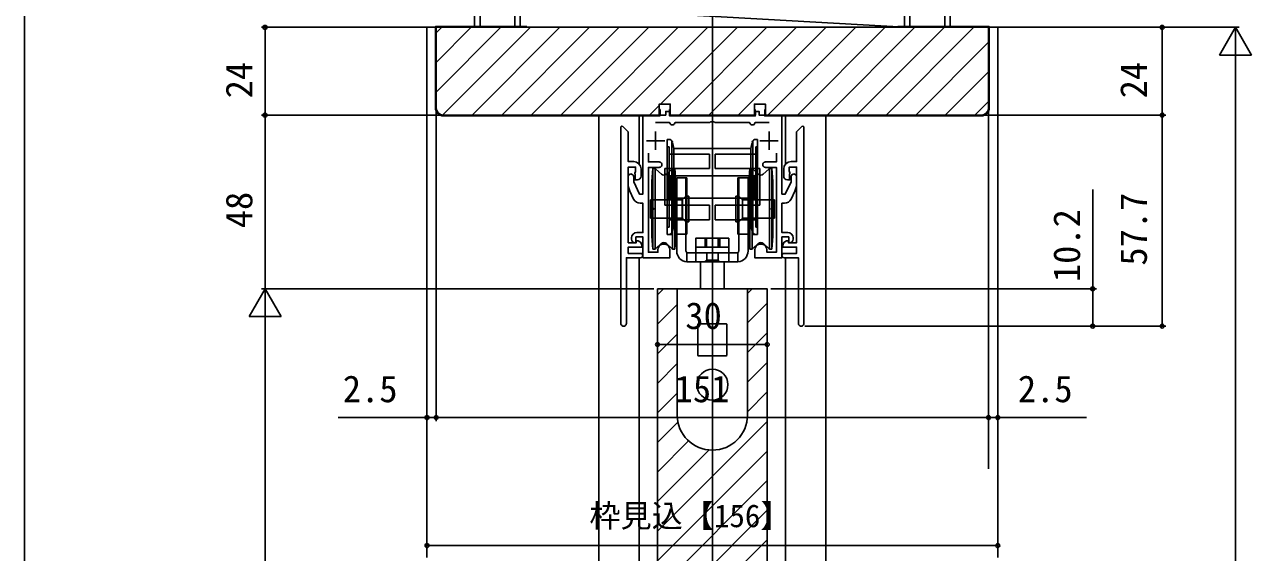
# Model space of a CAD drawing. Units: millimetres, scale not verified. Extents: x -438 to 438, y -652 to 649.
# Drawn here: x -437.5 to -102.2, y 257.2 to 401.6 of the extents above; entities that cross this region are included whole.
import ezdxf
from ezdxf.enums import TextEntityAlignment as Align

# ---------------------------------------------------------------- set-up
doc = ezdxf.new("R2010")
doc.units = ezdxf.units.MM
doc.header["$LTSCALE"] = 4
for name, color, linetype in [('0-3_YKK_11', 7, 'Continuous'), ('0-5_YKK_12', 2, 'Continuous'), ('0-6_YKK_13', 4, 'Continuous'), ('0-7_YKK_D', 6, 'Continuous'), ('0-8_YKK_ZWAK', 7, 'Continuous'), ('0-9_YSS_K', 3, 'Continuous'), ('0-A_YSS_KE', 3, 'Continuous')]:
    doc.layers.add(name, color=color, linetype=linetype)
doc.styles.add('ＭＳ ゴシック', font='')
doc.styles.get('ＭＳ ゴシック').set_extended_font_data('MS Gothic')

msp = doc.modelspace()

# ---------------------------------------------------------------- linework, layer by layer
at = {"layer": '0-3_YKK_11'}
for p, q in [((-265, 372.3), (-265, 367.3)), ((-234, 372.3), (-234, 367.3)), ((-267.5, 369.8), (-262.5, 369.8)), ((-236.5, 369.8), (-231.5, 369.8)), ((-272.5, 358.153), (-272.5, 359.95)), ((-269, 362.1), (-269, 360.1)), ((-230, 362.1), (-230, 360.1)), ((-226.5, 359.95), (-226.5, 358.153)), ((-271.013, 353.855), (-272.032, 356.04)), ((-226.968, 356.04), (-227.987, 353.855)), ((-271.6, 342.9), (-271.6, 343.2)), ((-227.4, 343.2), (-227.4, 342.9))]:
    msp.add_line(p, q, dxfattribs=at)
for points in [[(-271, 359.95), (-271, 358.56), (-269.433, 355.2), (-268.5, 355.2), (-268.5, 376.8), (-262.25, 376.8), (-262.25, 377.8), (-261.25, 377.8), (-261.25, 376.8), (-237.75, 376.8), (-237.75, 377.8), (-236.75, 377.8), (-236.75, 376.8), (-230.5, 376.8), (-230.5, 355.2), (-229.567, 355.2), (-228, 358.56), (-228, 359.95)], [(-274.5, 319.85), (-274.5, 373.6), (-274.3, 373.8), (-273.946, 373.654), (-272.5, 372.207), (-272.5, 368.968), (-272.5, 364.1), (-271, 364.1)], [(-261.132, 374.644), (-261.327, 374.8), (-265, 374.8)], [(-239.232, 374.644), (-239.427, 374.8), (-248.829, 374.8), (-249.021, 374.943), (-249.979, 374.943), (-250.171, 374.8), (-259.573, 374.8), (-259.768, 374.644)], [(-234, 374.8), (-237.673, 374.8), (-237.868, 374.644)], [(-224.5, 319.85), (-224.5, 373.6), (-224.7, 373.8), (-225.054, 373.654), (-226.5, 372.207), (-226.5, 368.968), (-226.5, 364.1), (-228, 364.1)], [(-267, 366.418), (-267, 364), (-264.05, 364)], [(-234.95, 364), (-232, 364), (-232, 366.418)], [(-270.5, 361.6), (-270.5, 362.6), (-272.5, 362.6), (-272.5, 341.9), (-270.3, 341.9), (-270.3, 342.4), (-269.8, 342.4), (-269.353, 342.176)], [(-264.05, 362.5), (-267, 362.5), (-267, 339.3), (-264.4, 339.3), (-264.4, 339.989)], [(-234.6, 339.989), (-234.6, 339.3), (-232, 339.3), (-232, 362.5), (-234.95, 362.5)], [(-228.5, 361.6), (-228.5, 362.6), (-226.5, 362.6), (-226.5, 341.9), (-228.7, 341.9), (-228.7, 342.4), (-229.2, 342.4), (-229.647, 342.176)], [(-270, 359.1), (-270.6, 359.1), (-270.6, 360.672), (-270.65, 360.804), (-270.667, 361.047)], [(-229, 359.1), (-228.4, 359.1), (-228.4, 360.672), (-228.35, 360.804), (-228.333, 361.047)], [(-270.1, 344.7), (-268.5, 344.7), (-268.5, 352.7), (-269.2, 352.7)], [(-229.8, 352.7), (-230.5, 352.7), (-230.5, 344.7), (-228.9, 344.7)], [(-261.1, 339.989), (-261.1, 337.8), (-268.5, 337.8), (-268.5, 343.5), (-270.4, 343.5), (-270.4, 342.1), (-270.6, 341.9)], [(-228.4, 341.9), (-228.6, 342.1), (-228.6, 343.5), (-230.5, 343.5), (-230.5, 337.8), (-237.9, 337.8), (-237.9, 339.989)], [(-268.8, 341.282), (-268.8, 340.7), (-272.5, 340.7), (-272.5, 339), (-269.1, 339)], [(-230.2, 341.282), (-230.2, 340.7), (-226.5, 340.7), (-226.5, 339), (-229.9, 339)], [(-269.1, 337.8), (-273, 337.8), (-273, 322.1), (-273, 319.85)], [(-229.9, 337.8), (-226, 337.8), (-226, 322.1), (-226, 319.85)]]:
    msp.add_lwpolyline(points, dxfattribs=at)
for centre, radius, start, end in [((-260.45, 374.8), 0.7, 192.8396, 347.1604), ((-238.55, 374.8), 0.7, 192.8396, 347.1604), ((-271, 362.1), 2, 0.00001, 89.99999), ((-264.05, 363.25), 0.75, 269.99999, 90.00001), ((-234.95, 363.25), 0.75, 89.99999, 270.00001), ((-228, 362.1), 2, 90.00001, 179.99999), ((-271.75, 359.95), 0.75, 359.99999, 180.00001), ((-271.5, 361.6), 1, 326.44265, 359.99999), ((-270, 360.1), 1, 270.00001, 359.99999), ((-229, 360.1), 1, 180.00001, 269.99999), ((-227.5, 361.6), 1, 180.00001, 213.55735), ((-227.25, 359.95), 0.75, 359.99999, 180.00001), ((-267.5, 358.153), 5, 180.00001, 204.99999), ((-231.5, 358.153), 5, 335.00001, 359.99999), ((-269.2, 354.7), 2, 205.00002, 270.00002), ((-229.8, 354.7), 2, 269.99998, 334.99998), ((-270.1, 343.2), 1.5, 90.00001, 179.99999), ((-270.6, 342.9), 1, 180.00001, 269.99999), ((-269.8, 341.282), 1, 359.99998, 63.43494), ((-229.2, 341.282), 1, 116.56506, 180.00002), ((-228.9, 343.2), 1.5, 0.00001, 89.99999), ((-228.4, 342.9), 1, 270.00001, 359.99999), ((-269.1, 338.4), 0.6, 269.99999, 90.00001), ((-262.9, 339.989), 1.5, 98.62693, 180), ((-262.75, 339), 2.5, 81.37306, 98.62694), ((-262.6, 339.989), 1.5, 0, 81.37307), ((-236.4, 339.989), 1.5, 98.62693, 180), ((-236.25, 339), 2.5, 81.37306, 98.62694), ((-236.1, 339.989), 1.5, 0, 81.37307), ((-229.9, 338.4), 0.6, 89.99999, 270.00001), ((-273.75, 319.85), 0.75, 179.99999, 0.00001), ((-225.25, 319.85), 0.75, 179.99999, 0.00001)]:
    msp.add_arc(centre, radius, start, end, dxfattribs=at)
at = {"layer": '0-5_YKK_12'}
for p, q in [((-249.5, 448.3), (-249.5, 57.3)), ((-327.5, 400.8), (-171.5, 400.8)), ((-327.5, 255.803), (-327.5, 400.8)), ((-171.5, 255.803), (-171.5, 400.8)), ((-280.5, 253.531), (-280.5, 376.8)), ((-269.5, 363.423), (-269.5, 376.717)), ((-229.5, 363.423), (-229.5, 376.717)), ((-218.5, 253.531), (-218.5, 376.6)), ((-269.5, 253.716), (-269.5, 337.8)), ((-229.5, 253.716), (-229.5, 337.8)), ((-264.5, 329.3), (-264.5, 80.803)), ((-264.5, 327.688), (-262.888, 329.3)), ((-239.9, 328.041), (-238.641, 329.3)), ((-239.9, 319.959), (-234.5, 325.359)), ((-264.5, 319.605), (-259.1, 325.005)), ((-264.5, 311.523), (-259.1, 316.923)), ((-239.9, 311.876), (-234.5, 317.276)), ((-264.5, 303.441), (-259.1, 308.841)), ((-239.9, 303.794), (-234.5, 309.194)), ((-264.5, 295.359), (-259.1, 300.759)), ((-239.9, 295.712), (-234.5, 301.112)), ((-264.5, 263.03), (-234.5, 293.03)), ((-264.5, 287.276), (-258.904, 292.872)), ((-264.5, 279.194), (-255.979, 287.716)), ((-264.5, 271.112), (-250.372, 285.24)), ((-264.5, 254.947), (-234.5, 284.947)), ((-264.5, 246.865), (-234.5, 276.865)), ((-264.5, 238.783), (-234.5, 268.783)), ((-264.5, 230.701), (-234.5, 260.701))]:
    msp.add_line(p, q, dxfattribs=at)
msp.add_lwpolyline([(-264.5, 329.3), (-234.5, 329.3), (-234.5, 80.803)], dxfattribs=at)
at = {"layer": '0-6_YKK_13'}
for p, q in [((-261.85, 370.16), (-261.37, 370.16)), ((-261.85, 370.16), (-261.85, 368.16)), ((-260.55, 369.732), (-260.55, 357.16)), ((-260.05, 367.66), (-260.389, 369.356)), ((-238.611, 369.356), (-238.95, 367.66)), ((-238.45, 369.732), (-238.45, 357.16)), ((-237.63, 370.16), (-237.15, 370.16)), ((-237.15, 368.16), (-237.15, 370.16)), ((-261.85, 368.16), (-261.35, 368.16)), ((-261.85, 357.16), (-261.85, 368.16)), ((-261.35, 357.16), (-261.35, 368.16)), ((-261.35, 366.16), (-250.25, 366.16)), ((-260.05, 367.66), (-238.95, 367.66)), ((-260.05, 357.16), (-260.05, 367.66)), ((-250.25, 366.16), (-250.25, 362.16)), ((-248.75, 366.16), (-248.75, 362.16)), ((-237.65, 366.16), (-248.75, 366.16)), ((-238.95, 367.66), (-238.95, 357.16)), ((-237.65, 368.16), (-237.15, 368.16)), ((-237.65, 368.16), (-237.65, 357.16)), ((-237.15, 357.16), (-237.15, 368.16)), ((-265.75, 362.161), (-266, 358.661)), ((-265.75, 362.161), (-265.75, 340.161)), ((-265.298, 362.161), (-265.75, 362.161)), ((-265.103, 362.122), (-265.103, 340.201)), ((-263.426, 360.624), (-264.96, 362.03)), ((-261.35, 362.16), (-262.5, 362.16)), ((-260.54, 362.03), (-262.074, 360.624)), ((-261.5, 357.16), (-261.5, 360.66)), ((-250.25, 362.16), (-261.35, 362.16)), ((-237.95, 360.21), (-261.05, 360.21)), ((-261.05, 360.21), (-261.05, 357.16)), ((-260.397, 340.201), (-260.397, 362.122)), ((-259.75, 362.161), (-260.202, 362.161)), ((-259.5, 358.661), (-259.75, 362.161)), ((-259.75, 340.161), (-259.75, 362.161)), ((-259.25, 359.663), (-256.75, 359.663)), ((-259.25, 359.663), (-259.25, 345.65)), ((-256.5, 359.663), (-256.75, 359.663)), ((-256.75, 359.663), (-256.75, 344.261)), ((-256.5, 359.663), (-256.5, 344.261)), ((-237.65, 362.16), (-248.75, 362.16)), ((-242.5, 359.663), (-242.25, 359.663)), ((-242.5, 344.261), (-242.5, 359.663)), ((-242.25, 344.261), (-242.25, 359.663)), ((-242.25, 359.663), (-239.75, 359.663)), ((-239.75, 345.65), (-239.75, 359.663)), ((-239.25, 362.161), (-239.5, 358.661)), ((-239.25, 362.161), (-239.25, 340.161)), ((-238.798, 362.161), (-239.25, 362.161)), ((-238.603, 362.122), (-238.603, 340.201)), ((-236.926, 360.624), (-238.46, 362.03)), ((-237.5, 360.66), (-237.95, 360.21)), ((-237.95, 357.16), (-237.95, 360.21)), ((-236.5, 362.16), (-237.65, 362.16)), ((-236.5, 360.66), (-237.5, 360.66)), ((-237.5, 360.66), (-237.5, 357.16)), ((-236.5, 360.66), (-236.5, 362.16)), ((-236.5, 352.16), (-236.5, 360.66)), ((-234.04, 362.03), (-235.574, 360.624)), ((-233.897, 340.201), (-233.897, 362.122)), ((-233.25, 362.161), (-233.702, 362.161)), ((-233.25, 340.161), (-233.25, 362.161)), ((-233, 358.661), (-233.25, 362.161)), ((-266, 358.661), (-266, 343.661)), ((-261.85, 346.16), (-261.85, 357.16)), ((-261.5, 353.66), (-261.5, 357.16)), ((-261.35, 346.16), (-261.35, 357.16)), ((-261.05, 357.16), (-261.05, 354.11)), ((-260.55, 357.16), (-260.55, 344.587)), ((-260.05, 346.66), (-260.05, 357.16)), ((-259.5, 343.661), (-259.5, 358.661)), ((-239.5, 358.661), (-239.5, 343.661)), ((-238.45, 357.16), (-238.45, 344.587)), ((-237.95, 354.11), (-237.95, 357.16)), ((-237.65, 357.16), (-237.65, 346.16)), ((-237.5, 357.16), (-237.5, 353.66)), ((-237.15, 346.16), (-237.15, 357.16)), ((-233, 343.661), (-233, 358.661)), ((-266.45, 353.661), (-266.45, 348.661)), ((-265.45, 351.161), (-266.45, 352.161)), ((-262.5, 352.16), (-261.35, 352.16)), ((-261.35, 352.16), (-250.25, 352.16)), ((-261.05, 354.11), (-237.95, 354.11)), ((-259.25, 353.711), (-257.7, 353.711)), ((-257.75, 353.661), (-256.75, 354.661)), ((-257.7, 353.711), (-256.75, 354.661)), ((-257.7, 348.611), (-257.7, 353.711)), ((-256.75, 354.661), (-255.95, 354.661)), ((-256.75, 347.661), (-256.75, 354.661)), ((-255.95, 354.661), (-255.95, 347.661)), ((-250.25, 352.16), (-250.25, 348.16)), ((-248.75, 352.16), (-248.75, 348.16)), ((-248.75, 352.16), (-237.65, 352.16)), ((-243.05, 347.661), (-243.05, 354.661)), ((-243.05, 354.661), (-242.25, 354.661)), ((-242.25, 354.661), (-241.25, 353.661)), ((-242.25, 354.661), (-242.25, 347.661)), ((-241.3, 353.711), (-241.3, 348.611)), ((-237.95, 354.11), (-237.5, 353.66)), ((-237.65, 352.16), (-236.5, 352.16)), ((-237.5, 353.66), (-236.5, 353.66)), ((-232.55, 352.161), (-233.55, 351.161)), ((-232.55, 348.661), (-232.55, 353.661)), ((-266.45, 350.161), (-265.45, 351.161)), ((-233.55, 351.161), (-232.55, 350.161)), ((-257.75, 348.661), (-266.45, 348.661)), ((-261.85, 346.16), (-261.85, 344.16)), ((-261.35, 346.16), (-261.85, 346.16)), ((-250.25, 348.16), (-261.35, 348.16)), ((-260.389, 344.964), (-260.05, 346.66)), ((-259.25, 348.611), (-257.7, 348.611)), ((-259.25, 345.65), (-259.25, 339.661)), ((-257.75, 348.661), (-256.75, 347.661)), ((-257.7, 348.611), (-256.75, 347.661)), ((-255.95, 347.661), (-256.75, 347.661)), ((-248.75, 348.16), (-237.65, 348.16)), ((-242.25, 347.661), (-243.05, 347.661)), ((-242.25, 347.661), (-241.25, 348.661)), ((-242.25, 347.661), (-241.3, 348.611)), ((-241.3, 348.611), (-239.75, 348.611)), ((-232.55, 348.661), (-241.25, 348.661)), ((-239.75, 339.661), (-239.75, 345.65)), ((-237.15, 346.16), (-237.65, 346.16)), ((-237.15, 344.16), (-237.15, 346.16)), ((-266, 343.661), (-265.75, 340.161)), ((-261.37, 344.16), (-261.85, 344.16)), ((-260.55, 344.16), (-261.37, 344.16)), ((-259.75, 340.161), (-259.5, 343.661)), ((-256.75, 344.261), (-259.25, 344.261)), ((-256.5, 344.261), (-256.75, 344.261)), ((-256.75, 344.261), (-256.75, 339.661)), ((-254, 342.661), (-254, 339.161)), ((-251.5, 343.161), (-251.5, 340.661)), ((-251.1, 343.161), (-251.1, 340.661)), ((-247.9, 343.161), (-247.9, 340.661)), ((-247.5, 343.161), (-247.5, 340.661)), ((-245, 342.661), (-245, 343.161)), ((-245, 339.161), (-245, 342.661)), ((-242.5, 344.261), (-242.25, 344.261)), ((-242.25, 344.261), (-239.75, 344.261)), ((-242.25, 339.661), (-242.25, 344.261)), ((-239.5, 343.661), (-239.25, 340.161)), ((-238.611, 344.964), (-238.45, 344.16)), ((-238.45, 344.587), (-238.45, 344.16)), ((-237.63, 344.16), (-238.45, 344.16)), ((-237.15, 344.16), (-237.63, 344.16)), ((-233.25, 340.161), (-233, 343.661)), ((-265.75, 340.161), (-265.298, 340.161)), ((-265.298, 340.161), (-265.103, 340.161)), ((-265.103, 340.161), (-264.96, 340.293)), ((-265.103, 340.201), (-265.103, 340.161)), ((-264.96, 340.293), (-263.466, 341.661)), ((-263.466, 341.661), (-263.426, 341.698)), ((-262.074, 341.698), (-262.034, 341.661)), ((-262.034, 341.661), (-260.54, 340.293)), ((-260.397, 340.161), (-260.397, 340.201)), ((-260.202, 340.161), (-259.75, 340.161)), ((-256.5, 339.161), (-242.5, 339.161)), ((-256.5, 339.161), (-256.5, 338.864)), ((-256.5, 338.864), (-256.5, 336.661)), ((-254, 340.661), (-245, 340.661)), ((-254, 336.661), (-254, 339.161)), ((-251.05, 337.161), (-251.05, 339.161)), ((-247.95, 337.161), (-247.95, 339.161)), ((-245, 336.661), (-245, 339.161)), ((-242.5, 338.864), (-242.5, 339.161)), ((-242.5, 336.661), (-242.5, 338.864)), ((-239.25, 340.161), (-238.798, 340.161)), ((-238.603, 340.201), (-238.603, 340.161)), ((-238.46, 340.293), (-236.966, 341.661)), ((-236.966, 341.661), (-236.926, 341.698)), ((-235.574, 341.698), (-235.534, 341.661)), ((-235.534, 341.661), (-234.04, 340.293)), ((-234.04, 340.293), (-233.897, 340.161)), ((-233.897, 340.161), (-233.897, 340.201)), ((-233.897, 340.161), (-233.702, 340.161)), ((-233.702, 340.161), (-233.25, 340.161)), ((-242.5, 336.661), (-256.5, 336.661)), ((-252.75, 329.3), (-252.75, 336.661)), ((-251.55, 336.661), (-251.05, 337.161)), ((-247.95, 337.161), (-251.05, 337.161)), ((-247.95, 337.161), (-247.45, 336.661)), ((-246.25, 329.3), (-246.25, 336.661)), ((-259.1, 329), (-259.1, 294.8)), ((-258.8, 329.3), (-240.2, 329.3)), ((-239.9, 294.8), (-239.9, 329)), ((-253.5, 319.5), (-253.5, 311.2)), ((-245.7, 319.7), (-253.3, 319.7)), ((-245.5, 311.2), (-245.5, 319.5)), ((-253.3, 311), (-245.7, 311))]:
    msp.add_line(p, q, dxfattribs=at)
for points in [[(-262.5, 362.16), (-262.5, 360.66), (-262.5, 352.16)], [(-261.05, 360.21), (-261.5, 360.66), (-262.5, 360.66)], [(-238.95, 357.16), (-238.95, 346.66), (-238.611, 344.964)], [(-257.75, 348.661), (-257.75, 353.661), (-266.45, 353.661)], [(-262.5, 353.66), (-261.5, 353.66), (-261.05, 354.11)], [(-242.25, 354.661), (-241.3, 353.711), (-239.75, 353.711)], [(-232.55, 353.661), (-241.25, 353.661), (-241.25, 348.661)], [(-260.55, 344.587), (-260.55, 344.16), (-260.389, 344.964)], [(-245, 343.161), (-254, 343.161), (-254, 342.661)], [(-260.54, 340.293), (-260.397, 340.161), (-260.202, 340.161)], [(-238.798, 340.161), (-238.603, 340.161), (-238.46, 340.293)]]:
    msp.add_lwpolyline(points, dxfattribs=at)
msp.add_circle((-249.5, 303.1), 4.25, dxfattribs=at)
for centre, radius, start, end in [((-261.37, 369.16), 1, 11.30993, 90), ((-237.63, 369.16), 1, 90, 168.69007), ((-265.298, 361.661), 0.5, 47.5, 90), ((-262.75, 361.361), 1, 227.5, 270), ((-262.75, 361.361), 1, 270, 312.5), ((-260.202, 361.661), 0.5, 90, 132.5), ((-238.798, 361.661), 0.5, 47.5, 90), ((-236.25, 361.361), 1, 227.5, 270), ((-236.25, 361.361), 1, 270, 312.5), ((-233.702, 361.661), 0.5, 90, 132.5), ((-261.37, 345.16), 1, 270, 348.69007), ((-237.63, 345.16), 1, 191.30993, 270), ((-265.298, 340.661), 0.5, 270, 312.5), ((-262.75, 340.961), 1, 90, 132.5), ((-262.75, 340.961), 1, 47.5, 90), ((-260.202, 340.661), 0.5, 227.5, 270), ((-256.25, 339.661), 3, 180, 265.21981), ((-256.25, 339.661), 0.5, 180, 270), ((-242.75, 339.661), 0.5, 270, 0), ((-242.75, 339.661), 3, 274.78019, 360), ((-238.798, 340.661), 0.5, 270, 312.5), ((-236.25, 340.961), 1, 90, 132.5), ((-236.25, 340.961), 1, 47.5, 90), ((-233.702, 340.661), 0.5, 227.5, 270), ((-256.25, 339.661), 3, 265.21981, 270), ((-242.75, 339.661), 3, 270, 274.78019), ((-258.8, 329), 0.3, 90, 180), ((-240.2, 329), 0.3, 0, 90), ((-253.3, 319.5), 0.2, 90, 180), ((-245.7, 319.5), 0.2, 0, 90), ((-253.3, 311.2), 0.2, 180, 270), ((-245.7, 311.2), 0.2, 270, 0), ((-249.5, 294.8), 9.6, 180, 270), ((-249.5, 294.8), 9.6, 270, 0)]:
    msp.add_arc(centre, radius, start, end, dxfattribs=at)
at = {"layer": '0-7_YKK_D'}
for p, q in [((-326, 400.8), (-372.773, 400.8)), ((-371.773, 400.8), (-371.773, 376.8)), ((-173, 400.8), (-105.525, 400.8)), ((-170.5, 400.8), (-125.525, 400.8)), ((-126.525, 376.8), (-126.525, 400.8)), ((-106.525, 400.8), (-110.9, 393.222)), ((-106.525, 400.8), (-102.15, 393.222)), ((-106.525, 400.8), (-106.525, 385.645)), ((-110.9, 393.222), (-102.15, 393.222)), ((-106.525, 80.55), (-106.525, 392.05)), ((-324, 376.8), (-372.773, 376.8)), ((-324, 376.8), (-372.773, 376.8)), ((-371.773, 376.8), (-371.773, 329.3)), ((-325, 377.8), (-325, 293.1)), ((-325, 377.8), (-325, 293.1)), ((-175, 376.8), (-125.525, 376.8)), ((-175, 376.8), (-125.525, 376.8)), ((-174, 377.8), (-174, 293.1)), ((-126.525, 376.8), (-126.525, 319.1)), ((-371.773, 329.3), (-376.148, 321.722)), ((-265.5, 329.3), (-372.773, 329.3)), ((-265.5, 329.3), (-372.773, 329.3)), ((-371.773, 329.3), (-367.398, 321.722)), ((-371.773, 329.3), (-371.773, 314.145)), ((-233.5, 329.3), (-144.542, 329.3)), ((-264.5, 328.3), (-264.5, 313.1)), ((-234.5, 328.3), (-234.5, 313.1)), ((-376.148, 321.722), (-367.398, 321.722)), ((-371.773, 320.55), (-371.773, 89.553)), ((-224.25, 319.1), (-125.525, 319.1)), ((-224.25, 319.1), (-144.542, 319.1)), ((-264.5, 314.1), (-234.5, 314.1)), ((-327.5, 299.238), (-327.5, 293.1)), ((-171.5, 299.223), (-171.5, 293.1)), ((-327.5, 294.1), (-351.773, 294.1)), ((-325, 294.1), (-327.5, 294.1)), ((-325, 294.1), (-322.875, 294.1)), ((-325, 294.1), (-174, 294.1)), ((-174, 294.1), (-176.125, 294.1)), ((-174, 280.1), (-174, 295.1)), ((-174, 294.1), (-171.5, 294.1)), ((-171.5, 294.1), (-147.227, 294.1)), ((-327.5, 278.1), (-327.5, 258.1)), ((-171.5, 278.1), (-171.5, 258.1)), ((-327.5, 259.1), (-171.5, 259.1))]:
    msp.add_line(p, q, dxfattribs=at)
msp.add_lwpolyline([(-145.542, 319.1), (-145.542, 329.3), (-145.542, 356.425)], dxfattribs=at)
for centre in [(-371.773, 400.8), (-126.525, 400.8), (-371.773, 376.8), (-371.773, 376.8), (-126.525, 376.8), (-126.525, 376.8), (-145.542, 329.3), (-145.542, 319.1), (-126.525, 319.1), (-264.5, 314.1), (-234.5, 314.1), (-327.5, 294.1), (-325, 294.1), (-325, 294.1), (-174, 294.1), (-174, 294.1), (-171.5, 294.1), (-327.5, 259.1), (-171.5, 259.1)]:
    msp.add_circle(centre, 0.531, dxfattribs=at)
at = {"layer": '0-8_YKK_ZWAK'}
msp.add_line((-437.5, 622.8), (-437.5, -652.2), dxfattribs=at)
at = {"layer": '0-9_YSS_K'}
for p, q in [((-314.5, 400.8), (-314.5, 445.8)), ((-313, 445.8), (-313, 400.8)), ((-303.5, 400.8), (-303.5, 445.8)), ((-195.5, 400.8), (-195.5, 445.8)), ((-186, 445.8), (-186, 400.8)), ((-184.5, 400.8), (-184.5, 445.8)), ((-302, 406.8), (-197, 400.8)), ((-302, 406.8), (-302, 400.8)), ((-197, 406.8), (-197, 400.8)), ((-325, 399.274), (-323.474, 400.8)), ((-325, 391.192), (-315.392, 400.8)), ((-325, 383.11), (-307.31, 400.8)), ((-323.216, 376.812), (-299.228, 400.8)), ((-315.145, 376.8), (-291.145, 400.8)), ((-307.063, 376.8), (-283.063, 400.8)), ((-302, 400.8), (-197, 400.8)), ((-298.981, 376.8), (-274.981, 400.8)), ((-290.899, 376.8), (-266.899, 400.8)), ((-282.816, 376.8), (-258.816, 400.8)), ((-274.734, 376.8), (-250.734, 400.8)), ((-263.652, 379.8), (-242.652, 400.8)), ((-258.57, 376.8), (-234.57, 400.8)), ((-250.487, 376.8), (-226.487, 400.8)), ((-242.405, 376.8), (-218.405, 400.8)), ((-234.323, 376.8), (-210.323, 400.8)), ((-226.241, 376.8), (-202.241, 400.8)), ((-218.159, 376.8), (-194.159, 400.8)), ((-210.076, 376.8), (-186.076, 400.8)), ((-201.994, 376.8), (-177.994, 400.8)), ((-190.448, 401.049), (-190.429, 401.056)), ((-193.912, 376.8), (-174, 396.712)), ((-185.83, 376.8), (-174, 388.63)), ((-266.652, 376.8), (-264, 379.452)), ((-177.747, 376.8), (-174, 380.547))]:
    msp.add_line(p, q, dxfattribs=at)
for points in [[(-302, 445.8), (-302, 400.8), (-314.5, 400.8)], [(-197, 445.8), (-197, 400.8), (-184.5, 400.8)]]:
    msp.add_lwpolyline(points, dxfattribs=at)
at = {"layer": '0-A_YSS_KE'}
for p, q in [((-300.2, 400.8), (-300.2, 401)), ((-198.8, 400.8), (-198.8, 401)), ((-323, 376.8), (-264, 376.8)), ((-323, 376.6), (-263.8, 376.6)), ((-264, 378.3), (-263.8, 378.3)), ((-263.8, 376.6), (-263.8, 378.3)), ((-261, 378.3), (-261.2, 378.3)), ((-238, 378.3), (-237.8, 378.3)), ((-235, 378.3), (-235.2, 378.3))]:
    msp.add_line(p, q, dxfattribs=at)
for points in [[(-300.2, 401), (-325.2, 401), (-325.2, 378.8)], [(-174, 378.8), (-174, 400.8), (-198.8, 400.8), (-300.2, 400.8), (-325, 400.8), (-325, 378.8)], [(-173.8, 378.8), (-173.8, 401), (-198.8, 401)], [(-264, 376.8), (-264, 379.8), (-261, 379.8), (-261, 376.8), (-238, 376.8), (-238, 379.8), (-235, 379.8), (-235, 376.8), (-176, 376.8)], [(-261.2, 378.3), (-261.2, 376.6), (-237.8, 376.6), (-237.8, 378.3)], [(-235.2, 378.3), (-235.2, 376.6), (-176, 376.6)]]:
    msp.add_lwpolyline(points, dxfattribs=at)
for centre, radius, start, end in [((-323, 378.8), 2.2, 180, 270), ((-323, 378.8), 2, 180, 270), ((-176, 378.8), 2.2, 270, 360), ((-176, 378.8), 2, 270, 360)]:
    msp.add_arc(centre, radius, start, end, dxfattribs=at)

# ---------------------------------------------------------------- texts
at = {"layer": '0-7_YKK_D', "style": 'ＭＳ ゴシック'}
for s, p in [('24', (-373.023, 381.385)), ('24', (-128.525, 381.385)), ('48', (-373.023, 345.862)), ('57.7', (-128.525, 335.649)), ('10.2', (-146.792, 331.141))]:
    msp.add_text(s, height=7.331, rotation=90, dxfattribs=at).set_placement(p, align=Align.BOTTOM_LEFT)
for s, height, p in [('30', 7.331, (-256.886, 316.1)), ('2.5', 7.331, (-350.511, 296.1)), ('151', 7.331, (-259.813, 296.1)), ('2.5', 7.331, (-165.989, 296.1)), ('枠見込【156】', 6.232, (-283.089, 262.259))]:
    msp.add_text(s, height=height, dxfattribs=at).set_placement(p, align=Align.BOTTOM_LEFT)

doc.saveas('drawing.dxf')
